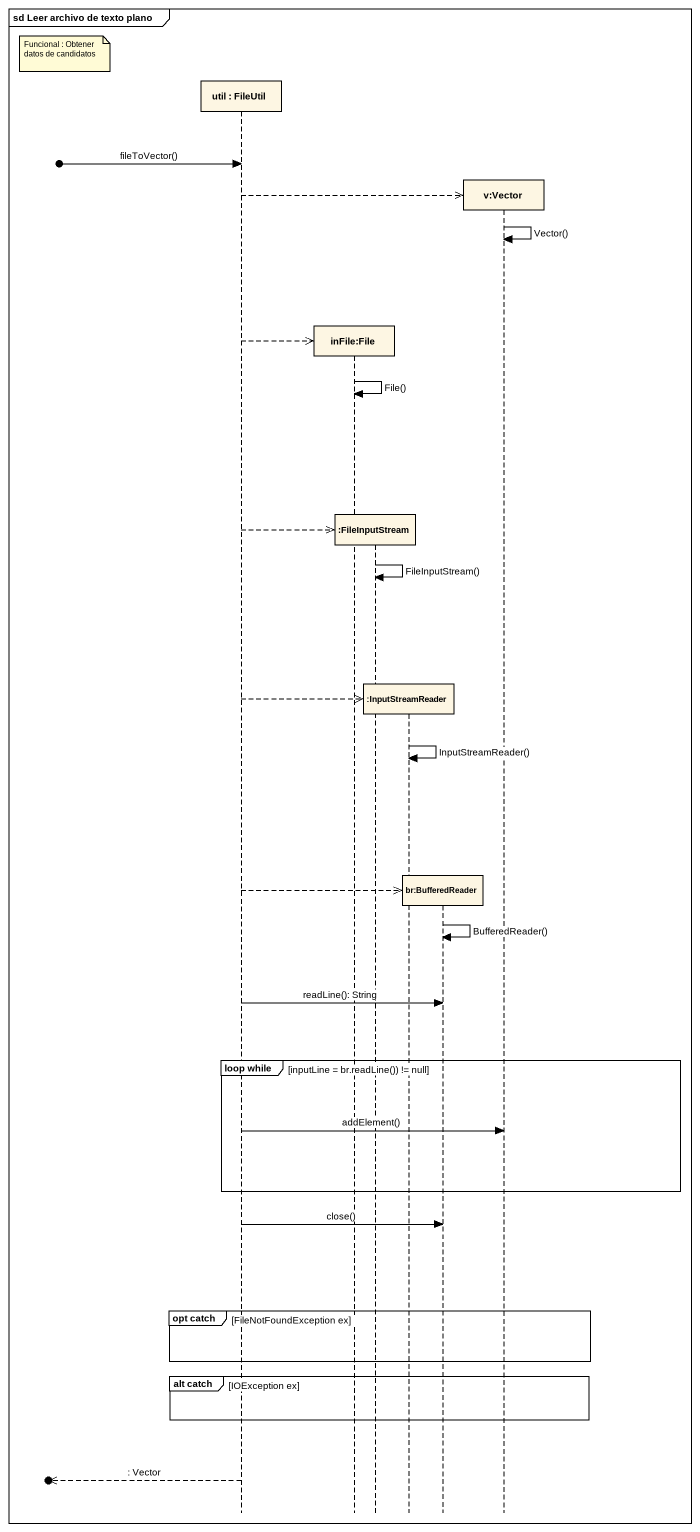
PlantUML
@startuml
mainframe sd Leer archivo de texto plano
hide footbox
participant "util : FileUtil" as util
participant "inFile:File" as inFile_File
participant ":FileInputStream" as FileInputStream
participant ":InputStreamReader" as InputStreamReader
participant "br:BufferedReader" as br_BufferedReader
participant "v:Vector" as v_Vector

note left of util : Funcional : Obtener datos de candidatos
[o-> util : fileToVector()
util -->> v_Vector **
v_Vector -> v_Vector : Vector()
util -->> inFile_File **
inFile_File -> inFile_File : File()
util -->> FileInputStream **
FileInputStream -> FileInputStream : FileInputStream()
util -->> InputStreamReader **
InputStreamReader -> InputStreamReader : InputStreamReader()
util -->> br_BufferedReader **
br_BufferedReader -> br_BufferedReader : BufferedReader()
util -> br_BufferedReader : readLine(): String
group loop while [inputLine = br.readLine()) != null]
  util -> v_Vector : addElement()
end
util -> br_BufferedReader : close()
group opt catch [FileNotFoundException ex]
end
group alt catch [IOException ex]
end
[o<<-- util : : Vector
@enduml
